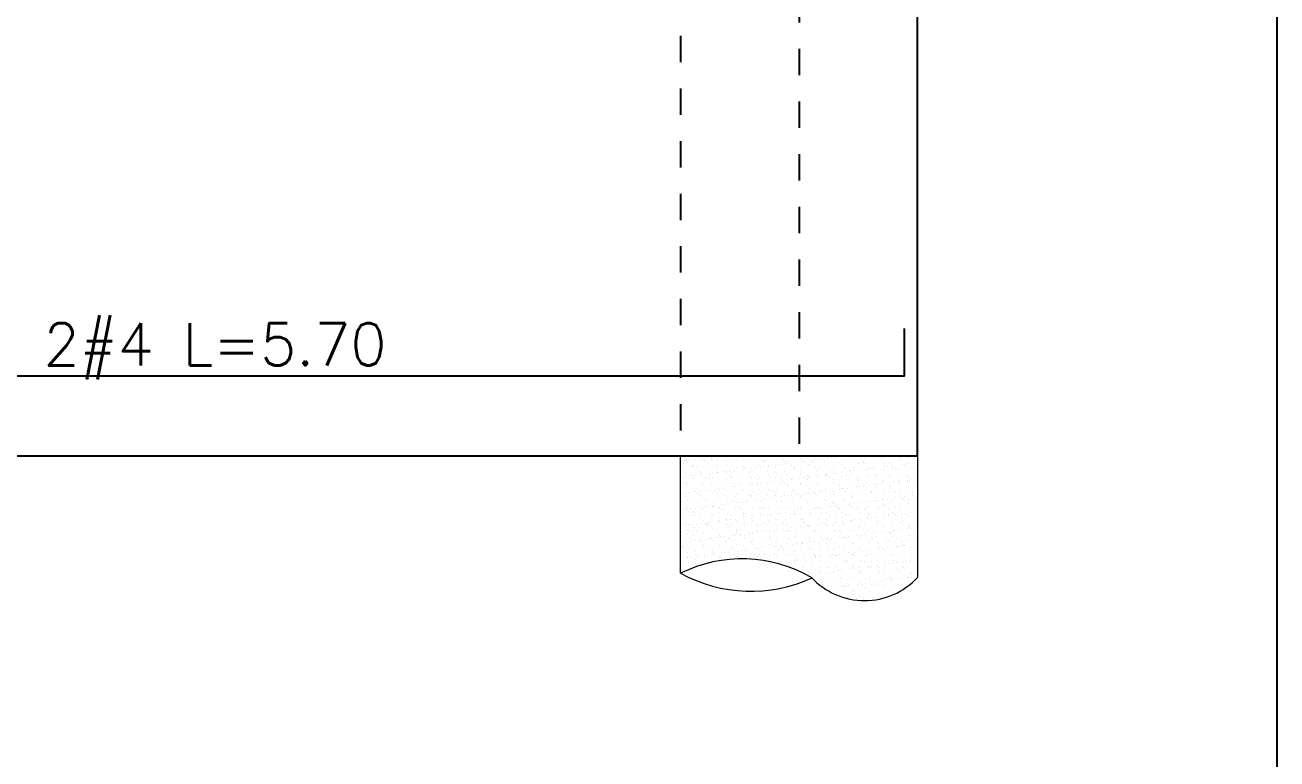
# Model space of a CAD drawing. Header units: millimetres. Extents: x 0 to 212, y -9 to 41.
# Drawn here: x 75.02 to 79.774, y 27.966 to 30.754 of the extents above; entities that cross this region are included whole.
import ezdxf
from ezdxf.enums import TextEntityAlignment as Align

# ---------------------------------------------------------------- set-up
doc = ezdxf.new("R2010")
doc.units = ezdxf.units.MM
doc.header["$LTSCALE"] = 0.01
doc.linetypes.add('DASHDOT', pattern=[1, 0.5, -0.25, 0, -0.25])
doc.linetypes.add('DASHED2', pattern=[0.375, 0.25, -0.125])
for name, color, linetype in [('FC_BORDE VIGA', 4, 'Continuous'), ('FC_EJES', 1, 'DASHDOT'), ('FC_HATCH', 253, 'Continuous'), ('FC_PROYECCION', 6, 'DASHED2'), ('FC_R-80', 11, 'Continuous'), ('FC_REFUERZO', 5, 'Continuous')]:
    doc.layers.add(name, color=color, linetype=linetype)
doc.layers.add('FC_CAJON VIGAS', color=230, linetype='Continuous', plot=False)
doc.styles.get("Standard").update_dxf_attribs({"font": 'romans.shx'})

# ---------------------------------------------------------------- blocks, each defined once
blk = doc.blocks.new('PilaDinamica0.90')
at = {"layer": 'FC_HATCH', "linetype": 'Continuous', "lineweight": 15}
for p, q in [((0.0157, -0.0177), (0.0157, -0.0177)), ((0.0167, -0.0164), (0.0167, -0.0164)), ((0.0215, -0.0146), (0.0215, -0.0146)), ((0.0235, -0.0174), (0.0235, -0.0174)), ((0.0268, -0.0228), (0.0268, -0.0228)), ((0.0359, -0.0157), (0.0359, -0.0157)), ((0.0453, -0.0363), (0.0453, -0.0363)), ((0.046, -0.0416), (0.046, -0.0416)), ((0.0497, -0.0404), (0.0497, -0.0404)), ((0.0553, -0.0132), (0.0553, -0.0132)), ((0.063, -0.0459), (0.063, -0.0459)), ((0.0782, -0.0169), (0.0782, -0.0169)), ((0.0877, -0.0089), (0.0877, -0.0089)), ((0.091, -0.0162), (0.091, -0.0162)), ((0.1001, -0.0073), (0.1001, -0.0073)), ((0.1011, -0.0226), (0.1011, -0.0226)), ((0.1104, -0.0393), (0.1104, -0.0393)), ((0.117, -0.0154), (0.117, -0.0154)), ((0.1195, -0.0047), (0.1195, -0.0047)), ((0.1214, -0.0194), (0.1214, -0.0194)), ((0.1373, -0.0457), (0.1373, -0.0457)), ((0.1392, -0.0172), (0.1392, -0.0172)), ((0.1421, -0.0384), (0.1421, -0.0384)), ((0.1519, -0.0004), (0.1519, -0.0004)), ((0.1653, -0.0161), (0.1653, -0.0161)), ((0.1729, -0.0385), (0.1729, -0.0385)), ((0.1754, -0.0225), (0.1754, -0.0225)), ((0.2037, -0.0149), (0.2037, -0.0149)), ((0.2116, -0.0456), (0.2116, -0.0456)), ((0.2139, -0.0175), (0.2139, -0.0175)), ((0.2339, -0.0388), (0.2339, -0.0388)), ((0.2376, -0.0393), (0.2376, -0.0393)), ((0.2396, -0.016), (0.2396, -0.016)), ((0.242, -0.0433), (0.242, -0.0433)), ((0.2497, -0.0224), (0.2497, -0.0224)), ((0.2661, -0.0141), (0.2661, -0.0141)), ((0.27, -0.0467), (0.27, -0.0467)), ((0.2859, -0.0455), (0.2859, -0.0455)), ((0.2984, -0.0365), (0.2984, -0.0365)), ((0.3024, -0.0424), (0.3024, -0.0424)), ((0.3093, -0.0183), (0.3093, -0.0183)), ((0.3137, -0.0224), (0.3137, -0.0224)), ((0.3139, -0.0158), (0.3139, -0.0158)), ((0.3148, -0.0408), (0.3148, -0.0408)), ((0.324, -0.0222), (0.324, -0.0222)), ((0.3271, -0.0144), (0.3271, -0.0144)), ((0.3342, -0.0382), (0.3342, -0.0382)), ((0.3345, -0.0414), (0.3345, -0.0414)), ((0.3602, -0.0453), (0.3602, -0.0453)), ((0.3608, -0.0357), (0.3608, -0.0357)), ((0.3666, -0.034), (0.3666, -0.034)), ((0.379, -0.0323), (0.379, -0.0323)), ((0.3855, -0.0014), (0.3855, -0.0014)), ((0.3882, -0.0157), (0.3882, -0.0157)), ((0.3916, -0.0121), (0.3916, -0.0121)), ((0.3983, -0.0221), (0.3983, -0.0221)), ((0.3984, -0.0298), (0.3984, -0.0298)), ((0.4062, -0.0204), (0.4062, -0.0204)), ((0.4219, -0.036), (0.4219, -0.036)), ((0.43, -0.0422), (0.43, -0.0422)), ((0.4308, -0.0255), (0.4308, -0.0255)), ((0.4344, -0.0462), (0.4344, -0.0462)), ((0.4345, -0.0452), (0.4345, -0.0452)), ((0.4432, -0.0239), (0.4432, -0.0239)), ((0.454, -0.0113), (0.454, -0.0113)), ((0.4625, -0.0156), (0.4625, -0.0156)), ((0.4626, -0.0213), (0.4626, -0.0213)), ((0.4726, -0.022), (0.4726, -0.022)), ((0.4863, -0.0337), (0.4863, -0.0337)), ((0.4951, -0.017), (0.4951, -0.017)), ((0.5017, -0.0213), (0.5017, -0.0213)), ((0.5061, -0.0253), (0.5061, -0.0253)), ((0.5075, -0.0154), (0.5075, -0.0154)), ((0.5088, -0.045), (0.5088, -0.045)), ((0.5151, -0.0116), (0.5151, -0.0116)), ((0.5268, -0.0443), (0.5268, -0.0443)), ((0.5269, -0.0129), (0.5269, -0.0129)), ((0.5368, -0.0154), (0.5368, -0.0154)), ((0.5469, -0.0218), (0.5469, -0.0218)), ((0.5488, -0.0329), (0.5488, -0.0329)), ((0.5593, -0.0086), (0.5593, -0.0086)), ((0.5717, -0.007), (0.5717, -0.007)), ((0.5734, -0.0003), (0.5734, -0.0003)), ((0.5778, -0.0043), (0.5778, -0.0043)), ((0.5795, -0.0093), (0.5795, -0.0093)), ((0.5831, -0.0449), (0.5831, -0.0449)), ((0.5911, -0.0044), (0.5911, -0.0044)), ((0.5986, -0.0234), (0.5986, -0.0234)), ((0.6098, -0.0331), (0.6098, -0.0331)), ((0.6111, -0.0153), (0.6111, -0.0153)), ((0.6212, -0.0217), (0.6212, -0.0217)), ((0.6223, -0.0451), (0.6223, -0.0451)), ((0.6235, -0.0001), (0.6235, -0.0001)), ((0.642, -0.0085), (0.642, -0.0085)), ((0.6574, -0.0448), (0.6574, -0.0448)), ((0.6703, -0.0024), (0.6703, -0.0024)), ((0.6742, -0.0308), (0.6742, -0.0308)), ((0.6854, -0.0152), (0.6854, -0.0152)), ((0.694, -0.0242), (0.694, -0.0242)), ((0.6955, -0.0216), (0.6955, -0.0216)), ((0.6984, -0.0282), (0.6984, -0.0282)), ((0.703, -0.0087), (0.703, -0.0087)), ((0.7192, -0.0472), (0.7192, -0.0472)), ((0.7317, -0.0446), (0.7317, -0.0446)), ((0.7367, -0.03), (0.7367, -0.03)), ((0.7415, -0.0464), (0.7415, -0.0464)), ((0.7597, -0.015), (0.7597, -0.015)), ((0.7658, -0.0032), (0.7658, -0.0032)), ((0.7674, -0.0064), (0.7674, -0.0064)), ((0.7698, -0.0214), (0.7698, -0.0214)), ((0.7702, -0.0073), (0.7702, -0.0073)), ((0.7739, -0.0421), (0.7739, -0.0421)), ((0.7864, -0.0405), (0.7864, -0.0405)), ((0.7909, -0.0263), (0.7909, -0.0263)), ((0.7977, -0.0303), (0.7977, -0.0303)), ((0.8058, -0.0379), (0.8058, -0.0379)), ((0.806, -0.0445), (0.806, -0.0445)), ((0.8299, -0.0056), (0.8299, -0.0056)), ((0.834, -0.0149), (0.834, -0.0149)), ((0.8382, -0.0336), (0.8382, -0.0336)), ((0.8441, -0.0213), (0.8441, -0.0213)), ((0.8506, -0.032), (0.8506, -0.032)), ((0.8622, -0.028), (0.8622, -0.028)), ((0.8626, -0.0054), (0.8626, -0.0054)), ((0.87, -0.0295), (0.87, -0.0295)), ((0.8803, -0.0444), (0.8803, -0.0444)), ((0.0131, -0.0805), (0.0131, -0.0805)), ((0.0172, -0.0637), (0.0172, -0.0637)), ((0.036, -0.0761), (0.036, -0.0761)), ((0.0455, -0.0762), (0.0455, -0.0762)), ((0.046, -0.0825), (0.046, -0.0825)), ((0.0475, -0.0876), (0.0475, -0.0876)), ((0.0579, -0.0746), (0.0579, -0.0746)), ((0.0704, -0.0594), (0.0704, -0.0594)), ((0.0773, -0.072), (0.0773, -0.072)), ((0.0797, -0.0629), (0.0797, -0.0629)), ((0.0942, -0.0812), (0.0942, -0.0812)), ((0.0986, -0.0852), (0.0986, -0.0852)), ((0.1097, -0.0678), (0.1097, -0.0678)), ((0.1103, -0.076), (0.1103, -0.076)), ((0.1119, -0.0853), (0.1119, -0.0853)), ((0.1203, -0.0824), (0.1203, -0.0824)), ((0.1221, -0.0661), (0.1221, -0.0661)), ((0.1407, -0.0632), (0.1407, -0.0632)), ((0.1415, -0.0636), (0.1415, -0.0636)), ((0.1659, -0.0602), (0.1659, -0.0602)), ((0.1703, -0.0642), (0.1703, -0.0642)), ((0.1739, -0.0593), (0.1739, -0.0593)), ((0.1744, -0.0845), (0.1744, -0.0845)), ((0.1846, -0.0758), (0.1846, -0.0758)), ((0.1864, -0.0577), (0.1864, -0.0577)), ((0.191, -0.0833), (0.191, -0.0833)), ((0.1946, -0.0823), (0.1946, -0.0823)), ((0.2052, -0.0609), (0.2052, -0.0609)), ((0.2057, -0.0551), (0.2057, -0.0551)), ((0.2354, -0.0848), (0.2354, -0.0848)), ((0.2382, -0.0509), (0.2382, -0.0509)), ((0.2506, -0.0492), (0.2506, -0.0492)), ((0.2589, -0.0757), (0.2589, -0.0757)), ((0.2628, -0.0623), (0.2628, -0.0623)), ((0.2676, -0.0601), (0.2676, -0.0601)), ((0.269, -0.0821), (0.269, -0.0821)), ((0.2865, -0.0841), (0.2865, -0.0841)), ((0.2909, -0.0881), (0.2909, -0.0881)), ((0.2999, -0.0824), (0.2999, -0.0824)), ((0.3286, -0.0604), (0.3286, -0.0604)), ((0.3332, -0.0756), (0.3332, -0.0756)), ((0.3433, -0.082), (0.3433, -0.082)), ((0.3582, -0.0631), (0.3582, -0.0631)), ((0.3623, -0.0817), (0.3623, -0.0817)), ((0.3626, -0.0672), (0.3626, -0.0672)), ((0.3834, -0.0862), (0.3834, -0.0862)), ((0.3886, -0.0928), (0.3886, -0.0928)), ((0.3931, -0.058), (0.3931, -0.058)), ((0.401, -0.0912), (0.401, -0.0912)), ((0.4075, -0.0754), (0.4075, -0.0754)), ((0.4176, -0.0819), (0.4176, -0.0819)), ((0.4204, -0.0886), (0.4204, -0.0886)), ((0.4234, -0.0819), (0.4234, -0.0819)), ((0.4528, -0.0844), (0.4528, -0.0844)), ((0.4551, -0.0652), (0.4551, -0.0652)), ((0.4555, -0.0573), (0.4555, -0.0573)), ((0.4652, -0.0827), (0.4652, -0.0827)), ((0.4789, -0.087), (0.4789, -0.087)), ((0.4818, -0.0753), (0.4818, -0.0753)), ((0.4833, -0.091), (0.4833, -0.091)), ((0.4846, -0.0802), (0.4846, -0.0802)), ((0.4878, -0.0796), (0.4878, -0.0796)), ((0.4919, -0.0817), (0.4919, -0.0817)), ((0.5166, -0.0575), (0.5166, -0.0575)), ((0.5171, -0.0759), (0.5171, -0.0759)), ((0.5295, -0.0743), (0.5295, -0.0743)), ((0.5489, -0.0717), (0.5489, -0.0717)), ((0.5503, -0.0788), (0.5503, -0.0788)), ((0.5506, -0.0661), (0.5506, -0.0661)), ((0.555, -0.0701), (0.555, -0.0701)), ((0.5561, -0.0752), (0.5561, -0.0752)), ((0.5662, -0.0816), (0.5662, -0.0816)), ((0.5757, -0.0891), (0.5757, -0.0891)), ((0.581, -0.0552), (0.581, -0.0552)), ((0.5813, -0.0675), (0.5813, -0.0675)), ((0.5937, -0.0658), (0.5937, -0.0658)), ((0.6113, -0.0791), (0.6113, -0.0791)), ((0.6131, -0.0633), (0.6131, -0.0633)), ((0.6267, -0.0492), (0.6267, -0.0492)), ((0.6304, -0.075), (0.6304, -0.075)), ((0.6405, -0.0814), (0.6405, -0.0814)), ((0.6435, -0.0544), (0.6435, -0.0544)), ((0.6455, -0.059), (0.6455, -0.059)), ((0.6475, -0.0682), (0.6475, -0.0682)), ((0.6579, -0.0574), (0.6579, -0.0574)), ((0.6712, -0.0899), (0.6712, -0.0899)), ((0.6756, -0.094), (0.6756, -0.094)), ((0.6757, -0.0768), (0.6757, -0.0768)), ((0.6773, -0.0548), (0.6773, -0.0548)), ((0.7045, -0.0547), (0.7045, -0.0547)), ((0.7047, -0.0749), (0.7047, -0.0749)), ((0.7097, -0.0506), (0.7097, -0.0506)), ((0.7148, -0.0813), (0.7148, -0.0813)), ((0.7221, -0.0489), (0.7221, -0.0489)), ((0.7382, -0.076), (0.7382, -0.076)), ((0.7429, -0.069), (0.7429, -0.069)), ((0.7473, -0.073), (0.7473, -0.073)), ((0.7681, -0.092), (0.7681, -0.092)), ((0.769, -0.0524), (0.769, -0.0524)), ((0.779, -0.0748), (0.779, -0.0748)), ((0.7891, -0.0812), (0.7891, -0.0812)), ((0.7992, -0.0763), (0.7992, -0.0763)), ((0.8147, -0.0481), (0.8147, -0.0481)), ((0.8191, -0.0521), (0.8191, -0.0521)), ((0.8314, -0.0516), (0.8314, -0.0516)), ((0.8398, -0.0711), (0.8398, -0.0711)), ((0.8533, -0.0746), (0.8533, -0.0746)), ((0.8602, -0.0925), (0.8602, -0.0925)), ((0.8634, -0.081), (0.8634, -0.081)), ((0.8636, -0.0929), (0.8636, -0.0929)), ((0.8637, -0.074), (0.8637, -0.074)), ((0.8726, -0.0909), (0.8726, -0.0909)), ((0.008, -0.1057), (0.008, -0.1057)), ((0.0157, -0.1419), (0.0157, -0.1419)), ((0.0187, -0.1097), (0.0187, -0.1097)), ((0.0224, -0.1021), (0.0224, -0.1021)), ((0.0268, -0.1061), (0.0268, -0.1061)), ((0.0351, -0.1394), (0.0351, -0.1394)), ((0.0476, -0.1251), (0.0476, -0.1251)), ((0.049, -0.1336), (0.049, -0.1336)), ((0.0553, -0.1359), (0.0553, -0.1359)), ((0.0653, -0.1423), (0.0653, -0.1423)), ((0.0675, -0.1351), (0.0675, -0.1351)), ((0.0799, -0.1335), (0.0799, -0.1335)), ((0.0812, -0.1089), (0.0812, -0.1089)), ((0.0823, -0.1056), (0.0823, -0.1056)), ((0.0993, -0.1309), (0.0993, -0.1309)), ((0.1134, -0.1312), (0.1134, -0.1312)), ((0.1193, -0.1042), (0.1193, -0.1042)), ((0.1296, -0.1357), (0.1296, -0.1357)), ((0.1317, -0.1267), (0.1317, -0.1267)), ((0.1396, -0.1421), (0.1396, -0.1421)), ((0.1422, -0.1092), (0.1422, -0.1092)), ((0.1431, -0.126), (0.1431, -0.126)), ((0.1441, -0.125), (0.1441, -0.125)), ((0.1475, -0.13), (0.1475, -0.13)), ((0.1566, -0.1055), (0.1566, -0.1055)), ((0.1635, -0.1225), (0.1635, -0.1225)), ((0.1759, -0.1305), (0.1759, -0.1305)), ((0.1959, -0.1182), (0.1959, -0.1182)), ((0.2039, -0.1356), (0.2039, -0.1356)), ((0.2067, -0.1068), (0.2067, -0.1068)), ((0.2084, -0.1166), (0.2084, -0.1166)), ((0.2139, -0.142), (0.2139, -0.142)), ((0.2148, -0.105), (0.2148, -0.105)), ((0.2192, -0.1091), (0.2192, -0.1091)), ((0.2277, -0.114), (0.2277, -0.114)), ((0.2309, -0.1053), (0.2309, -0.1053)), ((0.2369, -0.1307), (0.2369, -0.1307)), ((0.2399, -0.1281), (0.2399, -0.1281)), ((0.2602, -0.1097), (0.2602, -0.1097)), ((0.2691, -0.1061), (0.2691, -0.1061)), ((0.2726, -0.1081), (0.2726, -0.1081)), ((0.2782, -0.1355), (0.2782, -0.1355)), ((0.2882, -0.1419), (0.2882, -0.1419)), ((0.292, -0.1056), (0.292, -0.1056)), ((0.3014, -0.1284), (0.3014, -0.1284)), ((0.3052, -0.1052), (0.3052, -0.1052)), ((0.3117, -0.1071), (0.3117, -0.1071)), ((0.3244, -0.1013), (0.3244, -0.1013)), ((0.3302, -0.1063), (0.3302, -0.1063)), ((0.3354, -0.1289), (0.3354, -0.1289)), ((0.3368, -0.0997), (0.3368, -0.0997)), ((0.3398, -0.1329), (0.3398, -0.1329)), ((0.3525, -0.1353), (0.3525, -0.1353)), ((0.3562, -0.0971), (0.3562, -0.0971)), ((0.3625, -0.1417), (0.3625, -0.1417)), ((0.3638, -0.1276), (0.3638, -0.1276)), ((0.3795, -0.1051), (0.3795, -0.1051)), ((0.3946, -0.104), (0.3946, -0.104)), ((0.4071, -0.108), (0.4071, -0.108)), ((0.4115, -0.112), (0.4115, -0.112)), ((0.4249, -0.1279), (0.4249, -0.1279)), ((0.4268, -0.1352), (0.4268, -0.1352)), ((0.4323, -0.131), (0.4323, -0.131)), ((0.4368, -0.1416), (0.4368, -0.1416)), ((0.4538, -0.1049), (0.4538, -0.1049)), ((0.457, -0.1032), (0.457, -0.1032)), ((0.4872, -0.1416), (0.4872, -0.1416)), ((0.4893, -0.1256), (0.4893, -0.1256)), ((0.5011, -0.1351), (0.5011, -0.1351)), ((0.504, -0.1101), (0.504, -0.1101)), ((0.5066, -0.1391), (0.5066, -0.1391)), ((0.5111, -0.1415), (0.5111, -0.1415)), ((0.5181, -0.1035), (0.5181, -0.1035)), ((0.5278, -0.1318), (0.5278, -0.1318)), ((0.5281, -0.1048), (0.5281, -0.1048)), ((0.5322, -0.1359), (0.5322, -0.1359)), ((0.539, -0.1348), (0.539, -0.1348)), ((0.5515, -0.1332), (0.5515, -0.1332)), ((0.5518, -0.1248), (0.5518, -0.1248)), ((0.5709, -0.1306), (0.5709, -0.1306)), ((0.5754, -0.1349), (0.5754, -0.1349)), ((0.5825, -0.1012), (0.5825, -0.1012)), ((0.5854, -0.1413), (0.5854, -0.1413)), ((0.5995, -0.1109), (0.5995, -0.1109)), ((0.6024, -0.1047), (0.6024, -0.1047)), ((0.6033, -0.1263), (0.6033, -0.1263)), ((0.6039, -0.1149), (0.6039, -0.1149)), ((0.6128, -0.1251), (0.6128, -0.1251)), ((0.6157, -0.1247), (0.6157, -0.1247)), ((0.6246, -0.1339), (0.6246, -0.1339)), ((0.6351, -0.1222), (0.6351, -0.1222)), ((0.645, -0.1004), (0.645, -0.1004)), ((0.6497, -0.1348), (0.6497, -0.1348)), ((0.6597, -0.1412), (0.6597, -0.1412)), ((0.6675, -0.1179), (0.6675, -0.1179)), ((0.6767, -0.1045), (0.6767, -0.1045)), ((0.6772, -0.1228), (0.6772, -0.1228)), ((0.6799, -0.1163), (0.6799, -0.1163)), ((0.6964, -0.113), (0.6964, -0.113)), ((0.6993, -0.1137), (0.6993, -0.1137)), ((0.706, -0.1007), (0.706, -0.1007)), ((0.7201, -0.1348), (0.7201, -0.1348)), ((0.724, -0.1346), (0.724, -0.1346)), ((0.7245, -0.1388), (0.7245, -0.1388)), ((0.7317, -0.1094), (0.7317, -0.1094)), ((0.734, -0.1411), (0.734, -0.1411)), ((0.7397, -0.122), (0.7397, -0.122)), ((0.7441, -0.1078), (0.7441, -0.1078)), ((0.751, -0.1044), (0.751, -0.1044)), ((0.7635, -0.1052), (0.7635, -0.1052)), ((0.7705, -0.0984), (0.7705, -0.0984)), ((0.7918, -0.1138), (0.7918, -0.1138)), ((0.7959, -0.101), (0.7959, -0.101)), ((0.7962, -0.1178), (0.7962, -0.1178)), ((0.7983, -0.1345), (0.7983, -0.1345)), ((0.8007, -0.1223), (0.8007, -0.1223)), ((0.8083, -0.1409), (0.8083, -0.1409)), ((0.8084, -0.0993), (0.8084, -0.0993)), ((0.817, -0.1369), (0.817, -0.1369)), ((0.8253, -0.1043), (0.8253, -0.1043)), ((0.8278, -0.0968), (0.8278, -0.0968)), ((0.8329, -0.0976), (0.8329, -0.0976)), ((0.8652, -0.1199), (0.8652, -0.1199)), ((0.868, -0.0969), (0.868, -0.0969)), ((0.8726, -0.1344), (0.8726, -0.1344)), ((0.8826, -0.1408), (0.8826, -0.1408)), ((0.0033, -0.1436), (0.0033, -0.1436)), ((0.004, -0.1719), (0.004, -0.1719)), ((0.0202, -0.1556), (0.0202, -0.1556)), ((0.0272, -0.1655), (0.0272, -0.1655)), ((0.0505, -0.1795), (0.0505, -0.1795)), ((0.0713, -0.1469), (0.0713, -0.1469)), ((0.0757, -0.1509), (0.0757, -0.1509)), ((0.0827, -0.1548), (0.0827, -0.1548)), ((0.0965, -0.17), (0.0965, -0.17)), ((0.1015, -0.1653), (0.1015, -0.1653)), ((0.115, -0.1772), (0.115, -0.1772)), ((0.1213, -0.1898), (0.1213, -0.1898)), ((0.1437, -0.1551), (0.1437, -0.1551)), ((0.1537, -0.1855), (0.1537, -0.1855)), ((0.1661, -0.1839), (0.1661, -0.1839)), ((0.1682, -0.149), (0.1682, -0.149)), ((0.1758, -0.1652), (0.1758, -0.1652)), ((0.1774, -0.1764), (0.1774, -0.1764)), ((0.1855, -0.1813), (0.1855, -0.1813)), ((0.192, -0.1708), (0.192, -0.1708)), ((0.1964, -0.1748), (0.1964, -0.1748)), ((0.2082, -0.1528), (0.2082, -0.1528)), ((0.2179, -0.1771), (0.2179, -0.1771)), ((0.2303, -0.1754), (0.2303, -0.1754)), ((0.2384, -0.1767), (0.2384, -0.1767)), ((0.2497, -0.1729), (0.2497, -0.1729)), ((0.2501, -0.1651), (0.2501, -0.1651)), ((0.2637, -0.1498), (0.2637, -0.1498)), ((0.2681, -0.1539), (0.2681, -0.1539)), ((0.2706, -0.152), (0.2706, -0.152)), ((0.2822, -0.1686), (0.2822, -0.1686)), ((0.2888, -0.1729), (0.2888, -0.1729)), ((0.2946, -0.167), (0.2946, -0.167)), ((0.3029, -0.1744), (0.3029, -0.1744)), ((0.314, -0.1644), (0.314, -0.1644)), ((0.3244, -0.1649), (0.3244, -0.1649)), ((0.3317, -0.1523), (0.3317, -0.1523)), ((0.3464, -0.1602), (0.3464, -0.1602)), ((0.3588, -0.1585), (0.3588, -0.1585)), ((0.3606, -0.1519), (0.3606, -0.1519)), ((0.3653, -0.1736), (0.3653, -0.1736)), ((0.3782, -0.156), (0.3782, -0.156)), ((0.3843, -0.1737), (0.3843, -0.1737)), ((0.3887, -0.1777), (0.3887, -0.1777)), ((0.3961, -0.15), (0.3961, -0.15)), ((0.3987, -0.1648), (0.3987, -0.1648)), ((0.4106, -0.1517), (0.4106, -0.1517)), ((0.423, -0.1501), (0.423, -0.1501)), ((0.4264, -0.1739), (0.4264, -0.1739)), ((0.4424, -0.1475), (0.4424, -0.1475)), ((0.456, -0.1528), (0.456, -0.1528)), ((0.4585, -0.1492), (0.4585, -0.1492)), ((0.4604, -0.1568), (0.4604, -0.1568)), ((0.473, -0.1647), (0.473, -0.1647)), ((0.4748, -0.1433), (0.4748, -0.1433)), ((0.4812, -0.1758), (0.4812, -0.1758)), ((0.4908, -0.1716), (0.4908, -0.1716)), ((0.5196, -0.1495), (0.5196, -0.1495)), ((0.5473, -0.1645), (0.5473, -0.1645)), ((0.5529, -0.1549), (0.5529, -0.1549)), ((0.5533, -0.1708), (0.5533, -0.1708)), ((0.5767, -0.1766), (0.5767, -0.1766)), ((0.5811, -0.1807), (0.5811, -0.1807)), ((0.584, -0.1472), (0.584, -0.1472)), ((0.5929, -0.1895), (0.5929, -0.1895)), ((0.6143, -0.1711), (0.6143, -0.1711)), ((0.6216, -0.1644), (0.6216, -0.1644)), ((0.6253, -0.1852), (0.6253, -0.1852)), ((0.6377, -0.1836), (0.6377, -0.1836)), ((0.6465, -0.1464), (0.6465, -0.1464)), ((0.6484, -0.1557), (0.6484, -0.1557)), ((0.6528, -0.1597), (0.6528, -0.1597)), ((0.6571, -0.181), (0.6571, -0.181)), ((0.6735, -0.1787), (0.6735, -0.1787)), ((0.6787, -0.1687), (0.6787, -0.1687)), ((0.6895, -0.1768), (0.6895, -0.1768)), ((0.6959, -0.1643), (0.6959, -0.1643)), ((0.7019, -0.1751), (0.7019, -0.1751)), ((0.7075, -0.1467), (0.7075, -0.1467)), ((0.7213, -0.1726), (0.7213, -0.1726)), ((0.7412, -0.1679), (0.7412, -0.1679)), ((0.7453, -0.1578), (0.7453, -0.1578)), ((0.7537, -0.1683), (0.7537, -0.1683)), ((0.7661, -0.1667), (0.7661, -0.1667)), ((0.769, -0.1796), (0.769, -0.1796)), ((0.7702, -0.1641), (0.7702, -0.1641)), ((0.772, -0.1443), (0.772, -0.1443)), ((0.7734, -0.1836), (0.7734, -0.1836)), ((0.7855, -0.1641), (0.7855, -0.1641)), ((0.8022, -0.1682), (0.8022, -0.1682)), ((0.8179, -0.1599), (0.8179, -0.1599)), ((0.8304, -0.1582), (0.8304, -0.1582)), ((0.8344, -0.1435), (0.8344, -0.1435)), ((0.8359, -0.1895), (0.8359, -0.1895)), ((0.8407, -0.1586), (0.8407, -0.1586)), ((0.8446, -0.164), (0.8446, -0.164)), ((0.8451, -0.1627), (0.8451, -0.1627)), ((0.8498, -0.1557), (0.8498, -0.1557)), ((0.8659, -0.1817), (0.8659, -0.1817)), ((0.8667, -0.1659), (0.8667, -0.1659)), ((0.8822, -0.1514), (0.8822, -0.1514)), ((0.0002, -0.1957), (0.0002, -0.1957)), ((0.0103, -0.2022), (0.0103, -0.2022)), ((0.0217, -0.2016), (0.0217, -0.2016)), ((0.0248, -0.1909), (0.0248, -0.1909)), ((0.0253, -0.2024), (0.0253, -0.2024)), ((0.0377, -0.2008), (0.0377, -0.2008)), ((0.0465, -0.2252), (0.0465, -0.2252)), ((0.0485, -0.2127), (0.0485, -0.2127)), ((0.052, -0.2255), (0.052, -0.2255)), ((0.0529, -0.2167), (0.0529, -0.2167)), ((0.0571, -0.1983), (0.0571, -0.1983)), ((0.0737, -0.2357), (0.0737, -0.2357)), ((0.0745, -0.1956), (0.0745, -0.1956)), ((0.0842, -0.2008), (0.0842, -0.2008)), ((0.0846, -0.202), (0.0846, -0.202)), ((0.0895, -0.194), (0.0895, -0.194)), ((0.1019, -0.1924), (0.1019, -0.1924)), ((0.1165, -0.2232), (0.1165, -0.2232)), ((0.1202, -0.1917), (0.1202, -0.1917)), ((0.1208, -0.2251), (0.1208, -0.2251)), ((0.1246, -0.1957), (0.1246, -0.1957)), ((0.1452, -0.2011), (0.1452, -0.2011)), ((0.1454, -0.2148), (0.1454, -0.2148)), ((0.1488, -0.1955), (0.1488, -0.1955)), ((0.1589, -0.2019), (0.1589, -0.2019)), ((0.1691, -0.2365), (0.1691, -0.2365)), ((0.1789, -0.2224), (0.1789, -0.2224)), ((0.1951, -0.225), (0.1951, -0.225)), ((0.2097, -0.1988), (0.2097, -0.1988)), ((0.2171, -0.1938), (0.2171, -0.1938)), ((0.2231, -0.1953), (0.2231, -0.1953)), ((0.2332, -0.2018), (0.2332, -0.2018)), ((0.2399, -0.2227), (0.2399, -0.2227)), ((0.2399, -0.236), (0.2399, -0.236)), ((0.2409, -0.2156), (0.2409, -0.2156)), ((0.2453, -0.2196), (0.2453, -0.2196)), ((0.2523, -0.2343), (0.2523, -0.2343)), ((0.2694, -0.2248), (0.2694, -0.2248)), ((0.2717, -0.2318), (0.2717, -0.2318)), ((0.2721, -0.198), (0.2721, -0.198)), ((0.2974, -0.1952), (0.2974, -0.1952)), ((0.3042, -0.2275), (0.3042, -0.2275)), ((0.3044, -0.2204), (0.3044, -0.2204)), ((0.3075, -0.2016), (0.3075, -0.2016)), ((0.3126, -0.1946), (0.3126, -0.1946)), ((0.3166, -0.2259), (0.3166, -0.2259)), ((0.317, -0.1987), (0.317, -0.1987)), ((0.3332, -0.1983), (0.3332, -0.1983)), ((0.336, -0.2233), (0.336, -0.2233)), ((0.3377, -0.2177), (0.3377, -0.2177)), ((0.3437, -0.2247), (0.3437, -0.2247)), ((0.3668, -0.2196), (0.3668, -0.2196)), ((0.3684, -0.219), (0.3684, -0.219)), ((0.3717, -0.1951), (0.3717, -0.1951)), ((0.3808, -0.2174), (0.3808, -0.2174)), ((0.3818, -0.2015), (0.3818, -0.2015)), ((0.3976, -0.196), (0.3976, -0.196)), ((0.4002, -0.2149), (0.4002, -0.2149)), ((0.4095, -0.1968), (0.4095, -0.1968)), ((0.418, -0.2246), (0.418, -0.2246)), ((0.4279, -0.2199), (0.4279, -0.2199)), ((0.4326, -0.2106), (0.4326, -0.2106)), ((0.4332, -0.2185), (0.4332, -0.2185)), ((0.4376, -0.2225), (0.4376, -0.2225)), ((0.445, -0.209), (0.445, -0.209)), ((0.446, -0.1949), (0.446, -0.1949)), ((0.4561, -0.2013), (0.4561, -0.2013)), ((0.4601, -0.1952), (0.4601, -0.1952)), ((0.4644, -0.2064), (0.4644, -0.2064)), ((0.4923, -0.2175), (0.4923, -0.2175)), ((0.4923, -0.2244), (0.4923, -0.2244)), ((0.4968, -0.2021), (0.4968, -0.2021)), ((0.5049, -0.1976), (0.5049, -0.1976)), ((0.5092, -0.2005), (0.5092, -0.2005)), ((0.5093, -0.2016), (0.5093, -0.2016)), ((0.5203, -0.1948), (0.5203, -0.1948)), ((0.5211, -0.1955), (0.5211, -0.1955)), ((0.5286, -0.1979), (0.5286, -0.1979)), ((0.5301, -0.2206), (0.5301, -0.2206)), ((0.5304, -0.2012), (0.5304, -0.2012)), ((0.5548, -0.2167), (0.5548, -0.2167)), ((0.561, -0.1937), (0.561, -0.1937)), ((0.5666, -0.2243), (0.5666, -0.2243)), ((0.5735, -0.192), (0.5735, -0.192)), ((0.5855, -0.1931), (0.5855, -0.1931)), ((0.5946, -0.1947), (0.5946, -0.1947)), ((0.6018, -0.1997), (0.6018, -0.1997)), ((0.6047, -0.2011), (0.6047, -0.2011)), ((0.6158, -0.217), (0.6158, -0.217)), ((0.6256, -0.2214), (0.6256, -0.2214)), ((0.63, -0.2255), (0.63, -0.2255)), ((0.6409, -0.2242), (0.6409, -0.2242)), ((0.648, -0.1923), (0.648, -0.1923)), ((0.6689, -0.1945), (0.6689, -0.1945)), ((0.679, -0.2009), (0.679, -0.2009)), ((0.6802, -0.2147), (0.6802, -0.2147)), ((0.6973, -0.2005), (0.6973, -0.2005)), ((0.7017, -0.2045), (0.7017, -0.2045)), ((0.709, -0.1926), (0.709, -0.1926)), ((0.7115, -0.2356), (0.7115, -0.2356)), ((0.7152, -0.224), (0.7152, -0.224)), ((0.7224, -0.2236), (0.7224, -0.2236)), ((0.7239, -0.234), (0.7239, -0.234)), ((0.7427, -0.2139), (0.7427, -0.2139)), ((0.7432, -0.1944), (0.7432, -0.1944)), ((0.7433, -0.2315), (0.7433, -0.2315)), ((0.7533, -0.2008), (0.7533, -0.2008)), ((0.7735, -0.1903), (0.7735, -0.1903)), ((0.775, -0.2363), (0.775, -0.2363)), ((0.7757, -0.2272), (0.7757, -0.2272)), ((0.7881, -0.2256), (0.7881, -0.2256)), ((0.7895, -0.2239), (0.7895, -0.2239)), ((0.7942, -0.2026), (0.7942, -0.2026)), ((0.8037, -0.2142), (0.8037, -0.2142)), ((0.8075, -0.223), (0.8075, -0.223)), ((0.8175, -0.1943), (0.8175, -0.1943)), ((0.8179, -0.2244), (0.8179, -0.2244)), ((0.8223, -0.2284), (0.8223, -0.2284)), ((0.8276, -0.2007), (0.8276, -0.2007)), ((0.8374, -0.2355), (0.8374, -0.2355)), ((0.8399, -0.2187), (0.8399, -0.2187)), ((0.8524, -0.2171), (0.8524, -0.2171)), ((0.8638, -0.2237), (0.8638, -0.2237)), ((0.8682, -0.2119), (0.8682, -0.2119)), ((0.8718, -0.2146), (0.8718, -0.2146)), ((0.0019, -0.2566), (0.0019, -0.2566)), ((0.0148, -0.2656), (0.0148, -0.2656)), ((0.0195, -0.2555), (0.0195, -0.2555)), ((0.0232, -0.2476), (0.0232, -0.2476)), ((0.0257, -0.2784), (0.0257, -0.2784)), ((0.0296, -0.2619), (0.0296, -0.2619)), ((0.0301, -0.2824), (0.0301, -0.2824)), ((0.0473, -0.2613), (0.0473, -0.2613)), ((0.0535, -0.2715), (0.0535, -0.2715)), ((0.0597, -0.2597), (0.0597, -0.2597)), ((0.0658, -0.285), (0.0658, -0.285)), ((0.0791, -0.2571), (0.0791, -0.2571)), ((0.0857, -0.2468), (0.0857, -0.2468)), ((0.0938, -0.2554), (0.0938, -0.2554)), ((0.0974, -0.2575), (0.0974, -0.2575)), ((0.1018, -0.2615), (0.1018, -0.2615)), ((0.1039, -0.2618), (0.1039, -0.2618)), ((0.1115, -0.2529), (0.1115, -0.2529)), ((0.118, -0.2692), (0.118, -0.2692)), ((0.1226, -0.2805), (0.1226, -0.2805)), ((0.1239, -0.2512), (0.1239, -0.2512)), ((0.1401, -0.2848), (0.1401, -0.2848)), ((0.1433, -0.2487), (0.1433, -0.2487)), ((0.1467, -0.2471), (0.1467, -0.2471)), ((0.1681, -0.2552), (0.1681, -0.2552)), ((0.1735, -0.2406), (0.1735, -0.2406)), ((0.1757, -0.2444), (0.1757, -0.2444)), ((0.1782, -0.2616), (0.1782, -0.2616)), ((0.1804, -0.2684), (0.1804, -0.2684)), ((0.1881, -0.2428), (0.1881, -0.2428)), ((0.1943, -0.2596), (0.1943, -0.2596)), ((0.2075, -0.2402), (0.2075, -0.2402)), ((0.2112, -0.2448), (0.2112, -0.2448)), ((0.2144, -0.2847), (0.2144, -0.2847)), ((0.218, -0.2813), (0.218, -0.2813)), ((0.2414, -0.2687), (0.2414, -0.2687)), ((0.2424, -0.2551), (0.2424, -0.2551)), ((0.2525, -0.2615), (0.2525, -0.2615)), ((0.266, -0.2386), (0.266, -0.2386)), ((0.2736, -0.244), (0.2736, -0.244)), ((0.2887, -0.2846), (0.2887, -0.2846)), ((0.2898, -0.2604), (0.2898, -0.2604)), ((0.2942, -0.2644), (0.2942, -0.2644)), ((0.3059, -0.2663), (0.3059, -0.2663)), ((0.3149, -0.2834), (0.3149, -0.2834)), ((0.3167, -0.255), (0.3167, -0.255)), ((0.3268, -0.2614), (0.3268, -0.2614)), ((0.3347, -0.2443), (0.3347, -0.2443)), ((0.3386, -0.2847), (0.3386, -0.2847)), ((0.358, -0.2822), (0.358, -0.2822)), ((0.3615, -0.2395), (0.3615, -0.2395)), ((0.363, -0.2844), (0.363, -0.2844)), ((0.3659, -0.2435), (0.3659, -0.2435)), ((0.3683, -0.2655), (0.3683, -0.2655)), ((0.3866, -0.2625), (0.3866, -0.2625)), ((0.3904, -0.2779), (0.3904, -0.2779)), ((0.391, -0.2548), (0.391, -0.2548)), ((0.3991, -0.2419), (0.3991, -0.2419)), ((0.4011, -0.2612), (0.4011, -0.2612)), ((0.4028, -0.2763), (0.4028, -0.2763)), ((0.4104, -0.2843), (0.4104, -0.2843)), ((0.4222, -0.2737), (0.4222, -0.2737)), ((0.4294, -0.2658), (0.4294, -0.2658)), ((0.4373, -0.2843), (0.4373, -0.2843)), ((0.4546, -0.2695), (0.4546, -0.2695)), ((0.4584, -0.2416), (0.4584, -0.2416)), ((0.4616, -0.2411), (0.4616, -0.2411)), ((0.4653, -0.2547), (0.4653, -0.2547)), ((0.467, -0.2678), (0.467, -0.2678)), ((0.4754, -0.2611), (0.4754, -0.2611)), ((0.4821, -0.2633), (0.4821, -0.2633)), ((0.4864, -0.2653), (0.4864, -0.2653)), ((0.4865, -0.2674), (0.4865, -0.2674)), ((0.4938, -0.2635), (0.4938, -0.2635)), ((0.5116, -0.2842), (0.5116, -0.2842)), ((0.5188, -0.261), (0.5188, -0.261)), ((0.5226, -0.2414), (0.5226, -0.2414)), ((0.5312, -0.2594), (0.5312, -0.2594)), ((0.5396, -0.2545), (0.5396, -0.2545)), ((0.5497, -0.261), (0.5497, -0.261)), ((0.5506, -0.2568), (0.5506, -0.2568)), ((0.5538, -0.2424), (0.5538, -0.2424)), ((0.5563, -0.2627), (0.5563, -0.2627)), ((0.5582, -0.2464), (0.5582, -0.2464)), ((0.579, -0.2654), (0.579, -0.2654)), ((0.583, -0.2526), (0.583, -0.2526)), ((0.5859, -0.284), (0.5859, -0.284)), ((0.587, -0.2391), (0.587, -0.2391)), ((0.5885, -0.2851), (0.5885, -0.2851)), ((0.5955, -0.2509), (0.5955, -0.2509)), ((0.6139, -0.2544), (0.6139, -0.2544)), ((0.6149, -0.2484), (0.6149, -0.2484)), ((0.6173, -0.263), (0.6173, -0.263)), ((0.624, -0.2608), (0.624, -0.2608)), ((0.6473, -0.2441), (0.6473, -0.2441)), ((0.6495, -0.2383), (0.6495, -0.2383)), ((0.6507, -0.2445), (0.6507, -0.2445)), ((0.651, -0.2843), (0.651, -0.2843)), ((0.6597, -0.2425), (0.6597, -0.2425)), ((0.6602, -0.2839), (0.6602, -0.2839)), ((0.6745, -0.2663), (0.6745, -0.2663)), ((0.6789, -0.2703), (0.6789, -0.2703)), ((0.6791, -0.2399), (0.6791, -0.2399)), ((0.6817, -0.2607), (0.6817, -0.2607)), ((0.6882, -0.2543), (0.6882, -0.2543)), ((0.6983, -0.2607), (0.6983, -0.2607)), ((0.7105, -0.2386), (0.7105, -0.2386)), ((0.712, -0.2846), (0.712, -0.2846)), ((0.7345, -0.2838), (0.7345, -0.2838)), ((0.7442, -0.2599), (0.7442, -0.2599)), ((0.7462, -0.2453), (0.7462, -0.2453)), ((0.7506, -0.2493), (0.7506, -0.2493)), ((0.7625, -0.2541), (0.7625, -0.2541)), ((0.7714, -0.2684), (0.7714, -0.2684)), ((0.7726, -0.2606), (0.7726, -0.2606)), ((0.7765, -0.2823), (0.7765, -0.2823)), ((0.8052, -0.2602), (0.8052, -0.2602)), ((0.8088, -0.2836), (0.8088, -0.2836)), ((0.8101, -0.2844), (0.8101, -0.2844)), ((0.8295, -0.2819), (0.8295, -0.2819)), ((0.8368, -0.254), (0.8368, -0.254)), ((0.8389, -0.2815), (0.8389, -0.2815)), ((0.8431, -0.2474), (0.8431, -0.2474)), ((0.8469, -0.2604), (0.8469, -0.2604)), ((0.8619, -0.2776), (0.8619, -0.2776)), ((0.8668, -0.2692), (0.8668, -0.2692)), ((0.8697, -0.2579), (0.8697, -0.2579)), ((0.8712, -0.2732), (0.8712, -0.2732)), ((0.8744, -0.276), (0.8744, -0.276)), ((0.8831, -0.2835), (0.8831, -0.2835)), ((0.005, -0.3287), (0.005, -0.3287)), ((0.0174, -0.327), (0.0174, -0.327)), ((0.0247, -0.2936), (0.0247, -0.2936)), ((0.0368, -0.3245), (0.0368, -0.3245)), ((0.0388, -0.3152), (0.0388, -0.3152)), ((0.0488, -0.3216), (0.0488, -0.3216)), ((0.0508, -0.3015), (0.0508, -0.3015)), ((0.055, -0.3175), (0.055, -0.3175)), ((0.0693, -0.3202), (0.0693, -0.3202)), ((0.0746, -0.3232), (0.0746, -0.3232)), ((0.079, -0.3272), (0.079, -0.3272)), ((0.0817, -0.3186), (0.0817, -0.3186)), ((0.0872, -0.2928), (0.0872, -0.2928)), ((0.1011, -0.316), (0.1011, -0.316)), ((0.1131, -0.3151), (0.1131, -0.3151)), ((0.1195, -0.3151), (0.1195, -0.3151)), ((0.1231, -0.3215), (0.1231, -0.3215)), ((0.1335, -0.3117), (0.1335, -0.3117)), ((0.1459, -0.3101), (0.1459, -0.3101)), ((0.1463, -0.3023), (0.1463, -0.3023)), ((0.1482, -0.2931), (0.1482, -0.2931)), ((0.1507, -0.3063), (0.1507, -0.3063)), ((0.1653, -0.3076), (0.1653, -0.3076)), ((0.1715, -0.3253), (0.1715, -0.3253)), ((0.1819, -0.3143), (0.1819, -0.3143)), ((0.1874, -0.315), (0.1874, -0.315)), ((0.1974, -0.3214), (0.1974, -0.3214)), ((0.1977, -0.3033), (0.1977, -0.3033)), ((0.2101, -0.3017), (0.2101, -0.3017)), ((0.2127, -0.2907), (0.2127, -0.2907)), ((0.2224, -0.2854), (0.2224, -0.2854)), ((0.2295, -0.2991), (0.2295, -0.2991)), ((0.2429, -0.3146), (0.2429, -0.3146)), ((0.2432, -0.3044), (0.2432, -0.3044)), ((0.2617, -0.3148), (0.2617, -0.3148)), ((0.2619, -0.2948), (0.2619, -0.2948)), ((0.2669, -0.3261), (0.2669, -0.3261)), ((0.2713, -0.3302), (0.2713, -0.3302)), ((0.2717, -0.3212), (0.2717, -0.3212)), ((0.2743, -0.2932), (0.2743, -0.2932)), ((0.2751, -0.2899), (0.2751, -0.2899)), ((0.2937, -0.2906), (0.2937, -0.2906)), ((0.3074, -0.3123), (0.3074, -0.3123)), ((0.3262, -0.2864), (0.3262, -0.2864)), ((0.336, -0.3147), (0.336, -0.3147)), ((0.3362, -0.2902), (0.3362, -0.2902)), ((0.3387, -0.3052), (0.3387, -0.3052)), ((0.3431, -0.3092), (0.3431, -0.3092)), ((0.346, -0.3211), (0.346, -0.3211)), ((0.3638, -0.3283), (0.3638, -0.3283)), ((0.3698, -0.3115), (0.3698, -0.3115)), ((0.4006, -0.2879), (0.4006, -0.2879)), ((0.4103, -0.3146), (0.4103, -0.3146)), ((0.4148, -0.2883), (0.4148, -0.2883)), ((0.4203, -0.321), (0.4203, -0.321)), ((0.4309, -0.3118), (0.4309, -0.3118)), ((0.4356, -0.3073), (0.4356, -0.3073)), ((0.4442, -0.3326), (0.4442, -0.3326)), ((0.4593, -0.3291), (0.4593, -0.3291)), ((0.4631, -0.2871), (0.4631, -0.2871)), ((0.4766, -0.3284), (0.4766, -0.3284)), ((0.4846, -0.3144), (0.4846, -0.3144)), ((0.489, -0.3267), (0.489, -0.3267)), ((0.4946, -0.3208), (0.4946, -0.3208)), ((0.4953, -0.3095), (0.4953, -0.3095)), ((0.5073, -0.2864), (0.5073, -0.2864)), ((0.5084, -0.3242), (0.5084, -0.3242)), ((0.5241, -0.2874), (0.5241, -0.2874)), ((0.531, -0.3081), (0.531, -0.3081)), ((0.5354, -0.3122), (0.5354, -0.3122)), ((0.5408, -0.3199), (0.5408, -0.3199)), ((0.5532, -0.3183), (0.5532, -0.3183)), ((0.5562, -0.3312), (0.5562, -0.3312)), ((0.5578, -0.3087), (0.5578, -0.3087)), ((0.5589, -0.3143), (0.5589, -0.3143)), ((0.5689, -0.3207), (0.5689, -0.3207)), ((0.5726, -0.3157), (0.5726, -0.3157)), ((0.59, -0.3311), (0.59, -0.3311)), ((0.6027, -0.2872), (0.6027, -0.2872)), ((0.605, -0.3114), (0.605, -0.3114)), ((0.6071, -0.2912), (0.6071, -0.2912)), ((0.6175, -0.3098), (0.6175, -0.3098)), ((0.6188, -0.309), (0.6188, -0.309)), ((0.6279, -0.3102), (0.6279, -0.3102)), ((0.6332, -0.3142), (0.6332, -0.3142)), ((0.6369, -0.3073), (0.6369, -0.3073)), ((0.6432, -0.3206), (0.6432, -0.3206)), ((0.6516, -0.332), (0.6516, -0.332)), ((0.6525, -0.3303), (0.6525, -0.3303)), ((0.6693, -0.303), (0.6693, -0.303)), ((0.6817, -0.3013), (0.6817, -0.3013)), ((0.6833, -0.3067), (0.6833, -0.3067)), ((0.6996, -0.2893), (0.6996, -0.2893)), ((0.7011, -0.2988), (0.7011, -0.2988)), ((0.7075, -0.314), (0.7075, -0.314)), ((0.7135, -0.3306), (0.7135, -0.3306)), ((0.7175, -0.3204), (0.7175, -0.3204)), ((0.7234, -0.3111), (0.7234, -0.3111)), ((0.7278, -0.3151), (0.7278, -0.3151)), ((0.7335, -0.2945), (0.7335, -0.2945)), ((0.7457, -0.3059), (0.7457, -0.3059)), ((0.7459, -0.2929), (0.7459, -0.2929)), ((0.7653, -0.2903), (0.7653, -0.2903)), ((0.778, -0.3282), (0.778, -0.3282)), ((0.7818, -0.3139), (0.7818, -0.3139)), ((0.7918, -0.3203), (0.7918, -0.3203)), ((0.7951, -0.2901), (0.7951, -0.2901)), ((0.7977, -0.2861), (0.7977, -0.2861)), ((0.7995, -0.2942), (0.7995, -0.2942)), ((0.8067, -0.3062), (0.8067, -0.3062)), ((0.8203, -0.3132), (0.8203, -0.3132)), ((0.8404, -0.3274), (0.8404, -0.3274)), ((0.8561, -0.3138), (0.8561, -0.3138)), ((0.8661, -0.3202), (0.8661, -0.3202)), ((0.8712, -0.3038), (0.8712, -0.3038)), ((0.0029, -0.3442), (0.0029, -0.3442)), ((0.0073, -0.3482), (0.0073, -0.3482)), ((0.0107, -0.3449), (0.0107, -0.3449)), ((0.0262, -0.3395), (0.0262, -0.3395)), ((0.028, -0.3672), (0.028, -0.3672)), ((0.0565, -0.3634), (0.0565, -0.3634)), ((0.058, -0.375), (0.058, -0.375)), ((0.085, -0.3447), (0.085, -0.3447)), ((0.0887, -0.3387), (0.0887, -0.3387)), ((0.0913, -0.3791), (0.0913, -0.3791)), ((0.0998, -0.3463), (0.0998, -0.3463)), ((0.1037, -0.3774), (0.1037, -0.3774)), ((0.121, -0.3611), (0.121, -0.3611)), ((0.1231, -0.3749), (0.1231, -0.3749)), ((0.1235, -0.368), (0.1235, -0.368)), ((0.1279, -0.3721), (0.1279, -0.3721)), ((0.1323, -0.3748), (0.1323, -0.3748)), ((0.1497, -0.339), (0.1497, -0.339)), ((0.1555, -0.3706), (0.1555, -0.3706)), ((0.1593, -0.3446), (0.1593, -0.3446)), ((0.1679, -0.369), (0.1679, -0.369)), ((0.1834, -0.3603), (0.1834, -0.3603)), ((0.1873, -0.3664), (0.1873, -0.3664)), ((0.1952, -0.3471), (0.1952, -0.3471)), ((0.1996, -0.3511), (0.1996, -0.3511)), ((0.2066, -0.3747), (0.2066, -0.3747)), ((0.2142, -0.3367), (0.2142, -0.3367)), ((0.2197, -0.3622), (0.2197, -0.3622)), ((0.2204, -0.3701), (0.2204, -0.3701)), ((0.2321, -0.3605), (0.2321, -0.3605)), ((0.2336, -0.3445), (0.2336, -0.3445)), ((0.2445, -0.3606), (0.2445, -0.3606)), ((0.2515, -0.358), (0.2515, -0.358)), ((0.2766, -0.3359), (0.2766, -0.3359)), ((0.2809, -0.3746), (0.2809, -0.3746)), ((0.2839, -0.3537), (0.2839, -0.3537)), ((0.2921, -0.3492), (0.2921, -0.3492)), ((0.2963, -0.3521), (0.2963, -0.3521)), ((0.3079, -0.3443), (0.3079, -0.3443)), ((0.3089, -0.3583), (0.3089, -0.3583)), ((0.3157, -0.3495), (0.3157, -0.3495)), ((0.3158, -0.371), (0.3158, -0.371)), ((0.3202, -0.375), (0.3202, -0.375)), ((0.3377, -0.3362), (0.3377, -0.3362)), ((0.3481, -0.3453), (0.3481, -0.3453)), ((0.3552, -0.3744), (0.3552, -0.3744)), ((0.3606, -0.3436), (0.3606, -0.3436)), ((0.3713, -0.3575), (0.3713, -0.3575)), ((0.38, -0.3411), (0.38, -0.3411)), ((0.3822, -0.3442), (0.3822, -0.3442)), ((0.3876, -0.35), (0.3876, -0.35)), ((0.392, -0.354), (0.392, -0.354)), ((0.4021, -0.3339), (0.4021, -0.3339)), ((0.4036, -0.3799), (0.4036, -0.3799)), ((0.4124, -0.3368), (0.4124, -0.3368)), ((0.4127, -0.3731), (0.4127, -0.3731)), ((0.4248, -0.3352), (0.4248, -0.3352)), ((0.4295, -0.3743), (0.4295, -0.3743)), ((0.4324, -0.3578), (0.4324, -0.3578)), ((0.4566, -0.344), (0.4566, -0.344)), ((0.4637, -0.3331), (0.4637, -0.3331)), ((0.4646, -0.3331), (0.4646, -0.3331)), ((0.4661, -0.3791), (0.4661, -0.3791)), ((0.4845, -0.3521), (0.4845, -0.3521)), ((0.4968, -0.3555), (0.4968, -0.3555)), ((0.5038, -0.3742), (0.5038, -0.3742)), ((0.5082, -0.3739), (0.5082, -0.3739)), ((0.5126, -0.3779), (0.5126, -0.3779)), ((0.5256, -0.3334), (0.5256, -0.3334)), ((0.5271, -0.3794), (0.5271, -0.3794)), ((0.5309, -0.3439), (0.5309, -0.3439)), ((0.5593, -0.3547), (0.5593, -0.3547)), ((0.5628, -0.3788), (0.5628, -0.3788)), ((0.5752, -0.3771), (0.5752, -0.3771)), ((0.5781, -0.374), (0.5781, -0.374)), ((0.5799, -0.3529), (0.5799, -0.3529)), ((0.5843, -0.357), (0.5843, -0.357)), ((0.5915, -0.377), (0.5915, -0.377)), ((0.5946, -0.3746), (0.5946, -0.3746)), ((0.6051, -0.376), (0.6051, -0.376)), ((0.6052, -0.3438), (0.6052, -0.3438)), ((0.6203, -0.355), (0.6203, -0.355)), ((0.627, -0.3703), (0.627, -0.3703)), ((0.6395, -0.3687), (0.6395, -0.3687)), ((0.6524, -0.3739), (0.6524, -0.3739)), ((0.654, -0.3762), (0.654, -0.3762)), ((0.656, -0.336), (0.656, -0.336)), ((0.6589, -0.3661), (0.6589, -0.3661)), ((0.6625, -0.3803), (0.6625, -0.3803)), ((0.6768, -0.3551), (0.6768, -0.3551)), ((0.6795, -0.3436), (0.6795, -0.3436)), ((0.6848, -0.3526), (0.6848, -0.3526)), ((0.6913, -0.3619), (0.6913, -0.3619)), ((0.7006, -0.3768), (0.7006, -0.3768)), ((0.7037, -0.3602), (0.7037, -0.3602)), ((0.715, -0.3765), (0.715, -0.3765)), ((0.7231, -0.3577), (0.7231, -0.3577)), ((0.7267, -0.3738), (0.7267, -0.3738)), ((0.7368, -0.3802), (0.7368, -0.3802)), ((0.7472, -0.3518), (0.7472, -0.3518)), ((0.7485, -0.3341), (0.7485, -0.3341)), ((0.7538, -0.3435), (0.7538, -0.3435)), ((0.7555, -0.3534), (0.7555, -0.3534)), ((0.7679, -0.3518), (0.7679, -0.3518)), ((0.7723, -0.3559), (0.7723, -0.3559)), ((0.7767, -0.3599), (0.7767, -0.3599)), ((0.7795, -0.3742), (0.7795, -0.3742)), ((0.7873, -0.3492), (0.7873, -0.3492)), ((0.7974, -0.3789), (0.7974, -0.3789)), ((0.801, -0.3736), (0.801, -0.3736)), ((0.8082, -0.3521), (0.8082, -0.3521)), ((0.8111, -0.38), (0.8111, -0.38)), ((0.8197, -0.345), (0.8197, -0.345)), ((0.8281, -0.3434), (0.8281, -0.3434)), ((0.8321, -0.3433), (0.8321, -0.3433)), ((0.8419, -0.3734), (0.8419, -0.3734)), ((0.844, -0.3349), (0.844, -0.3349)), ((0.8484, -0.339), (0.8484, -0.339)), ((0.8515, -0.3408), (0.8515, -0.3408)), ((0.8692, -0.358), (0.8692, -0.358)), ((0.8727, -0.3498), (0.8727, -0.3498)), ((0.8753, -0.3735), (0.8753, -0.3735)), ((0.027, -0.3875), (0.027, -0.3875)), ((0.0278, -0.3855), (0.0278, -0.3855)), ((0.03, -0.4046), (0.03, -0.4046)), ((0.0394, -0.3859), (0.0394, -0.3859)), ((0.0518, -0.389), (0.0518, -0.389)), ((0.0562, -0.393), (0.0562, -0.393)), ((0.058, -0.4094), (0.058, -0.4094)), ((0.0588, -0.3833), (0.0588, -0.3833)), ((0.0681, -0.3814), (0.0681, -0.3814)), ((0.0769, -0.412), (0.0769, -0.412)), ((0.0902, -0.3847), (0.0902, -0.3847)), ((0.1043, -0.4045), (0.1043, -0.4045)), ((0.1424, -0.3813), (0.1424, -0.3813)), ((0.1487, -0.3911), (0.1487, -0.3911)), ((0.1512, -0.385), (0.1512, -0.385)), ((0.2157, -0.3827), (0.2157, -0.3827)), ((0.2167, -0.3811), (0.2167, -0.3811)), ((0.2781, -0.3819), (0.2781, -0.3819)), ((0.291, -0.381), (0.291, -0.381)), ((0.3392, -0.3822), (0.3392, -0.3822)), ((0.341, -0.394), (0.341, -0.394)), ((0.3653, -0.3809), (0.3653, -0.3809)), ((0.3701, -0.4041), (0.3701, -0.4041)), ((0.3729, -0.4035), (0.3729, -0.4035)), ((0.3826, -0.4025), (0.3826, -0.4025)), ((0.4015, -0.4039), (0.4015, -0.4039)), ((0.402, -0.4), (0.402, -0.4)), ((0.4339, -0.4038), (0.4339, -0.4038)), ((0.4344, -0.3957), (0.4344, -0.3957)), ((0.4365, -0.3948), (0.4365, -0.3948)), ((0.4396, -0.3807), (0.4396, -0.3807)), ((0.4409, -0.3989), (0.4409, -0.3989)), ((0.4468, -0.394), (0.4468, -0.394)), ((0.4616, -0.4179), (0.4616, -0.4179)), ((0.4662, -0.3915), (0.4662, -0.3915)), ((0.4676, -0.425), (0.4676, -0.425)), ((0.4758, -0.4038), (0.4758, -0.4038)), ((0.4983, -0.4014), (0.4983, -0.4014)), ((0.4986, -0.3872), (0.4986, -0.3872)), ((0.511, -0.3856), (0.511, -0.3856)), ((0.5139, -0.3806), (0.5139, -0.3806)), ((0.5286, -0.4253), (0.5286, -0.4253)), ((0.5304, -0.383), (0.5304, -0.383)), ((0.5334, -0.3969), (0.5334, -0.3969)), ((0.5501, -0.4037), (0.5501, -0.4037)), ((0.5571, -0.4187), (0.5571, -0.4187)), ((0.5608, -0.4006), (0.5608, -0.4006)), ((0.5615, -0.4227), (0.5615, -0.4227)), ((0.5882, -0.3804), (0.5882, -0.3804)), ((0.593, -0.423), (0.593, -0.423)), ((0.6218, -0.4009), (0.6218, -0.4009)), ((0.6244, -0.4035), (0.6244, -0.4035)), ((0.6288, -0.3978), (0.6288, -0.3978)), ((0.6332, -0.4018), (0.6332, -0.4018)), ((0.654, -0.4208), (0.654, -0.4208)), ((0.6555, -0.4222), (0.6555, -0.4222)), ((0.6615, -0.4276), (0.6615, -0.4276)), ((0.6809, -0.425), (0.6809, -0.425)), ((0.6863, -0.3986), (0.6863, -0.3986)), ((0.6987, -0.4034), (0.6987, -0.4034)), ((0.705, -0.3808), (0.705, -0.3808)), ((0.7133, -0.4207), (0.7133, -0.4207)), ((0.7165, -0.4225), (0.7165, -0.4225)), ((0.7257, -0.3999), (0.7257, -0.3999)), ((0.7257, -0.4191), (0.7257, -0.4191)), ((0.7451, -0.4166), (0.7451, -0.4166)), ((0.7487, -0.3978), (0.7487, -0.3978)), ((0.7495, -0.4216), (0.7495, -0.4216)), ((0.7539, -0.4257), (0.7539, -0.4257)), ((0.773, -0.4033), (0.773, -0.4033)), ((0.7775, -0.4123), (0.7775, -0.4123)), ((0.781, -0.4202), (0.781, -0.4202)), ((0.7899, -0.4107), (0.7899, -0.4107)), ((0.8093, -0.4081), (0.8093, -0.4081)), ((0.8097, -0.3981), (0.8097, -0.3981)), ((0.8212, -0.4007), (0.8212, -0.4007)), ((0.8256, -0.4047), (0.8256, -0.4047)), ((0.8417, -0.4038), (0.8417, -0.4038)), ((0.8434, -0.4194), (0.8434, -0.4194)), ((0.8463, -0.4237), (0.8463, -0.4237)), ((0.8473, -0.4031), (0.8473, -0.4031)), ((0.8541, -0.4022), (0.8541, -0.4022)), ((0.8735, -0.3996), (0.8735, -0.3996)), ((0.8742, -0.3958), (0.8742, -0.3958)), ((0.003, -0.4349), (0.003, -0.4349)), ((0.0052, -0.433), (0.0052, -0.433)), ((0.0293, -0.4315), (0.0293, -0.4315)), ((0.4488, -0.4341), (0.4488, -0.4341)), ((0.4589, -0.4405), (0.4589, -0.4405)), ((0.4854, -0.4396), (0.4854, -0.4396)), ((0.4882, -0.4504), (0.4882, -0.4504)), ((0.4898, -0.4437), (0.4898, -0.4437)), ((0.4998, -0.4474), (0.4998, -0.4474)), ((0.5105, -0.4627), (0.5105, -0.4627)), ((0.5206, -0.4461), (0.5206, -0.4461)), ((0.5231, -0.4339), (0.5231, -0.4339)), ((0.5301, -0.4713), (0.5301, -0.4713)), ((0.533, -0.4445), (0.533, -0.4445)), ((0.5332, -0.4403), (0.5332, -0.4403)), ((0.5524, -0.4419), (0.5524, -0.4419)), ((0.5623, -0.4466), (0.5623, -0.4466)), ((0.5694, -0.4634), (0.5694, -0.4634)), ((0.5823, -0.4418), (0.5823, -0.4418)), ((0.5848, -0.4377), (0.5848, -0.4377)), ((0.5945, -0.469), (0.5945, -0.469)), ((0.5972, -0.436), (0.5972, -0.436)), ((0.5974, -0.4338), (0.5974, -0.4338)), ((0.606, -0.4635), (0.606, -0.4635)), ((0.6075, -0.4402), (0.6075, -0.4402)), ((0.6104, -0.4675), (0.6104, -0.4675)), ((0.6166, -0.4335), (0.6166, -0.4335)), ((0.6233, -0.4469), (0.6233, -0.4469)), ((0.6437, -0.4633), (0.6437, -0.4633)), ((0.649, -0.4292), (0.649, -0.4292)), ((0.657, -0.4682), (0.657, -0.4682)), ((0.6717, -0.4337), (0.6717, -0.4337)), ((0.6777, -0.4426), (0.6777, -0.4426)), ((0.6818, -0.4401), (0.6818, -0.4401)), ((0.6821, -0.4466), (0.6821, -0.4466)), ((0.6878, -0.4446), (0.6878, -0.4446)), ((0.7029, -0.4656), (0.7029, -0.4656)), ((0.718, -0.4631), (0.718, -0.4631)), ((0.718, -0.4685), (0.718, -0.4685)), ((0.746, -0.4335), (0.746, -0.4335)), ((0.7502, -0.4438), (0.7502, -0.4438)), ((0.7561, -0.4399), (0.7561, -0.4399)), ((0.7671, -0.4754), (0.7671, -0.4754)), ((0.7746, -0.4447), (0.7746, -0.4447)), ((0.7825, -0.4662), (0.7825, -0.4662)), ((0.7923, -0.463), (0.7923, -0.463)), ((0.7984, -0.4664), (0.7984, -0.4664)), ((0.7995, -0.4712), (0.7995, -0.4712)), ((0.8028, -0.4705), (0.8028, -0.4705)), ((0.8112, -0.4441), (0.8112, -0.4441)), ((0.8119, -0.4695), (0.8119, -0.4695)), ((0.8203, -0.4334), (0.8203, -0.4334)), ((0.8304, -0.4398), (0.8304, -0.4398)), ((0.8313, -0.467), (0.8313, -0.467)), ((0.8449, -0.4654), (0.8449, -0.4654)), ((0.8637, -0.4627), (0.8637, -0.4627)), ((0.8666, -0.4629), (0.8666, -0.4629)), ((0.8701, -0.4455), (0.8701, -0.4455)), ((0.8745, -0.4495), (0.8745, -0.4495)), ((0.8757, -0.4418), (0.8757, -0.4418)), ((0.8761, -0.4611), (0.8761, -0.4611)), ((0.5343, -0.4845), (0.5343, -0.4845)), ((0.5387, -0.4885), (0.5387, -0.4885)), ((0.5424, -0.4937), (0.5424, -0.4937)), ((0.5638, -0.4926), (0.5638, -0.4926)), ((0.5744, -0.5008), (0.5744, -0.5008)), ((0.596, -0.515), (0.596, -0.515)), ((0.6068, -0.4965), (0.6068, -0.4965)), ((0.6167, -0.4935), (0.6167, -0.4935)), ((0.6192, -0.4949), (0.6192, -0.4949)), ((0.6248, -0.4929), (0.6248, -0.4929)), ((0.6267, -0.4999), (0.6267, -0.4999)), ((0.6312, -0.4866), (0.6312, -0.4866)), ((0.6386, -0.4923), (0.6386, -0.4923)), ((0.6549, -0.5083), (0.6549, -0.5083)), ((0.6585, -0.5142), (0.6585, -0.5142)), ((0.6593, -0.5124), (0.6593, -0.5124)), ((0.671, -0.4881), (0.671, -0.4881)), ((0.6835, -0.4864), (0.6835, -0.4864)), ((0.6893, -0.4906), (0.6893, -0.4906)), ((0.691, -0.4934), (0.691, -0.4934)), ((0.701, -0.4998), (0.701, -0.4998)), ((0.7029, -0.4839), (0.7029, -0.4839)), ((0.7195, -0.5144), (0.7195, -0.5144)), ((0.7266, -0.4874), (0.7266, -0.4874)), ((0.731, -0.4914), (0.731, -0.4914)), ((0.7353, -0.4796), (0.7353, -0.4796)), ((0.7477, -0.478), (0.7477, -0.478)), ((0.7517, -0.4898), (0.7517, -0.4898)), ((0.7653, -0.4933), (0.7653, -0.4933)), ((0.7753, -0.4997), (0.7753, -0.4997)), ((0.8128, -0.49), (0.8128, -0.49)), ((0.8235, -0.4895), (0.8235, -0.4895)), ((0.8396, -0.4931), (0.8396, -0.4931)), ((0.8496, -0.4995), (0.8496, -0.4995)), ((0.663, -0.523), (0.663, -0.523)), ((0.6801, -0.5314), (0.6801, -0.5314)), ((0.6908, -0.5365), (0.6908, -0.5365)), ((0.693, -0.547), (0.693, -0.547)), ((0.7055, -0.5453), (0.7055, -0.5453))]:
    blk.add_line(p, q, dxfattribs=at)
at = {"layer": 'FC_HATCH', "lineweight": 15}
blk.add_lwpolyline([(0, -0.4461), (0, 0), (0.9, 0), (0.9, -0.462)], dxfattribs=at)
for centre, radius, start, end in [((0.234, -0.918), 0.5267, 59.9736, 116.374), ((0.2677, 0.0479), 0.5619, 241.5477, 294.424), ((0.6988, -0.2759), 0.2741, 222.7553, 317.2447)]:
    blk.add_arc(centre, radius, start, end, dxfattribs=at)

msp = doc.modelspace()

# ---------------------------------------------------------------- linework, layer by layer
at = {"layer": 'FC_BORDE VIGA'}
msp.add_lwpolyline([(70.3094, 29.1171), (78.4094, 29.1171), (78.4094, 32.7131), (70.3094, 32.7131)], close=True, dxfattribs=at)
at = {"layer": 'FC_CAJON VIGAS', "ltscale": 0.6}
msp.add_lwpolyline([(23.5647, 36.5222), (79.7744, 36.5222), (79.7744, 14.1729), (23.5647, 14.1729)], close=True, dxfattribs=at)
at = {"layer": 'FC_EJES', "ltscale": 0.6}
msp.add_lwpolyline([(77.9594, 33.6631), (77.9594, 29.1171)], dxfattribs=at)
at = {"layer": 'FC_PROYECCION', "ltscale": 0.6}
msp.add_lwpolyline([(77.5094, 32.7131), (77.5094, 29.1171)], dxfattribs=at)
at = {"layer": 'FC_REFUERZO'}
msp.add_lwpolyline([(73.0094, 29.6011), (73.0094, 29.4211), (78.3594, 29.4211), (78.3594, 29.6011)], dxfattribs=at)

# ---------------------------------------------------------------- block references
msp.add_blockref('PilaDinamica0.90', (77.5094, 29.1171))

# ---------------------------------------------------------------- texts
at = {"layer": 'FC_R-80'}
msp.add_text('2#4 L=5.70', height=0.16, dxfattribs=at).set_placement((75.7415, 29.461), align=Align.CENTER)

doc.saveas('drawing.dxf')
